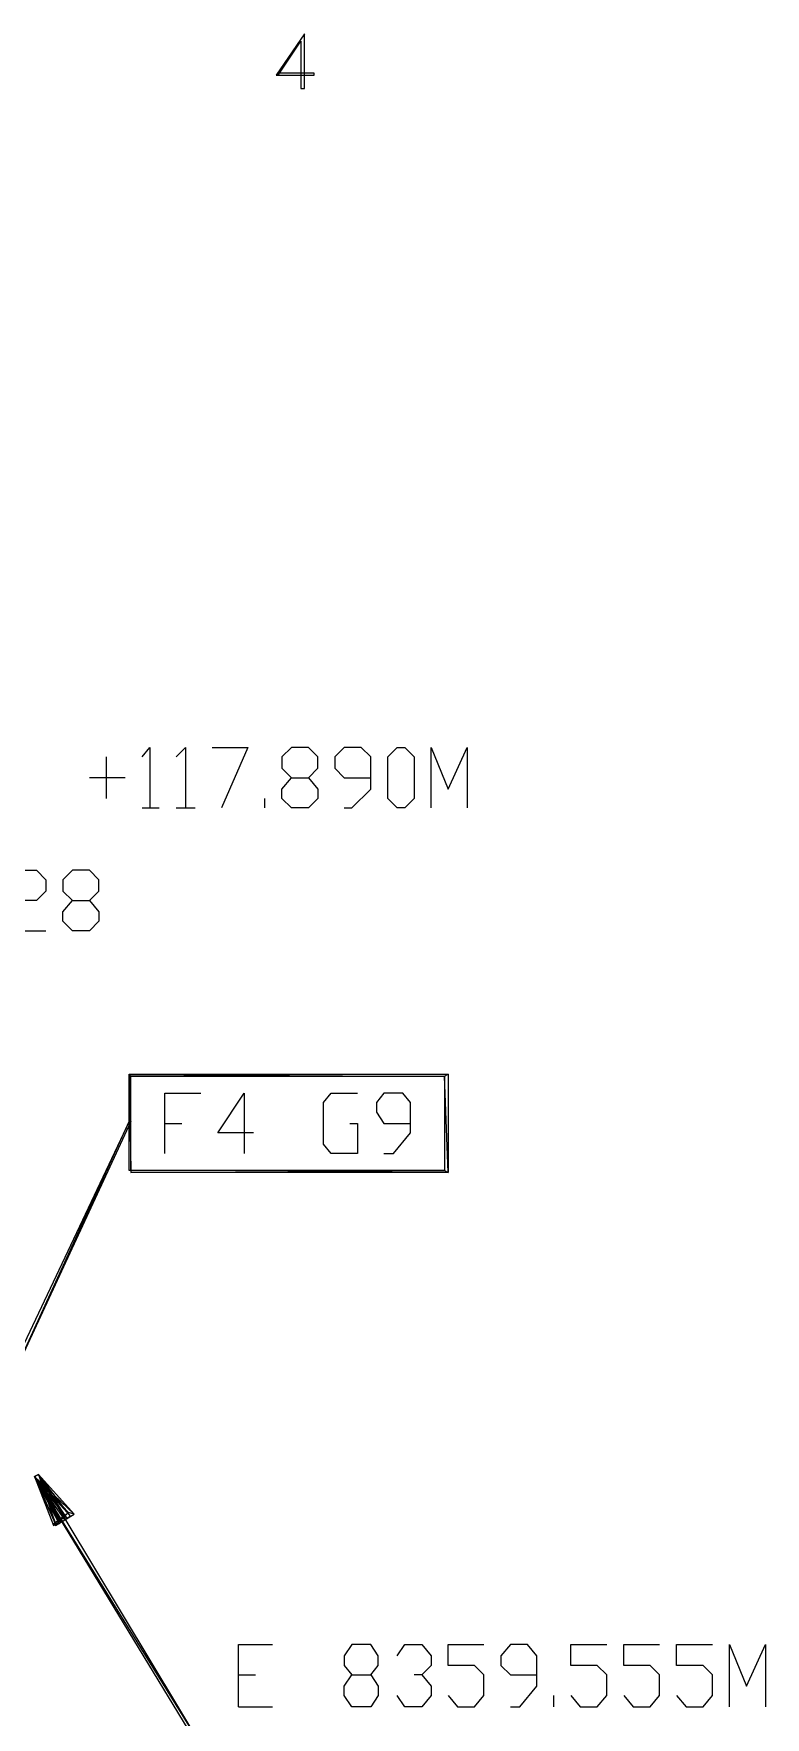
# Model space of a CAD drawing. Header units: millimetres. Extents: x 43 to 817, y 0 to 715.
# Drawn here: x 348 to 394.5, y 606.7 to 713.7 of the extents above; entities that cross this region are included whole.
import ezdxf

# ---------------------------------------------------------------- set-up
doc = ezdxf.new("R2010")
doc.units = ezdxf.units.MM
doc.layers.add('DIAGRAM', color=4, linetype='Continuous')

msp = doc.modelspace()

# ---------------------------------------------------------------- linework, layer by layer
at = {"layer": 'DIAGRAM'}
for p, q in [((365.2, 713.68), (363.4, 711.04)), ((365.2, 710.2), (365.2, 713.68)), ((363.52, 711.04), (364.96, 713.2)), ((364.96, 713.2), (364.96, 710.2)), ((363.4, 711.04), (365.8, 711.04)), ((365.8, 711.16), (363.52, 711.16)), ((365.8, 711.04), (365.8, 711.16)), ((364.96, 710.2), (365.2, 710.2)), ((352.6, 665.08), (352.6, 667.72)), ((354.88, 667.72), (355.36, 668.32)), ((355.36, 668.32), (355.36, 664.48)), ((357.04, 667.72), (357.64, 668.32)), ((357.64, 668.32), (357.64, 664.48)), ((359.32, 668.32), (361.6, 668.32)), ((361.6, 668.32), (359.92, 664.48)), ((364.36, 668.32), (363.76, 667.72)), ((363.76, 667.72), (363.76, 667)), ((365.44, 668.32), (364.36, 668.32)), ((366.04, 667.72), (365.44, 668.32)), ((366.04, 667), (366.04, 667.72)), ((367.72, 668.32), (367.12, 667.72)), ((367.12, 667.72), (367.12, 667)), ((368.8, 668.32), (367.72, 668.32)), ((369.4, 667.72), (368.8, 668.32)), ((369.4, 665.68), (369.4, 667.72)), ((370.48, 667.72), (371.08, 668.32)), ((370.48, 665.08), (370.48, 667.72)), ((371.08, 668.32), (371.56, 668.32)), ((371.56, 668.32), (372.16, 667.72)), ((372.16, 667.72), (372.16, 665.08)), ((373.24, 664.48), (373.24, 668.32)), ((373.24, 668.32), (374.32, 665.68)), ((374.32, 665.68), (375.52, 668.32)), ((375.52, 668.32), (375.52, 664.48)), ((363.76, 667), (364.36, 666.4)), ((365.44, 666.4), (366.04, 667)), ((367.12, 667), (367.72, 666.4)), ((353.8, 666.4), (351.52, 666.4)), ((363.76, 665.68), (364.36, 666.4)), ((363.76, 665.08), (363.76, 665.68)), ((364.36, 666.4), (365.44, 666.4)), ((365.44, 666.4), (366.04, 665.68)), ((366.04, 665.68), (366.04, 665.08)), ((367.72, 666.4), (369.4, 666.4)), ((368.2, 664.48), (369.4, 665.68)), ((354.88, 664.48), (355.96, 664.48)), ((357.04, 664.48), (358.24, 664.48)), ((362.68, 664.48), (362.68, 665.08)), ((364.36, 664.48), (363.76, 665.08)), ((365.44, 664.48), (364.36, 664.48)), ((366.04, 665.08), (365.44, 664.48)), ((367.72, 664.48), (368.2, 664.48)), ((371.08, 664.48), (370.48, 665.08)), ((371.56, 664.48), (371.08, 664.48)), ((372.16, 665.08), (371.56, 664.48)), ((347.08, 660.52), (348.16, 660.52)), ((348.16, 660.52), (348.76, 659.92)), ((350.44, 660.52), (349.84, 659.92)), ((351.52, 660.52), (350.44, 660.52)), ((352.12, 659.92), (351.52, 660.52)), ((348.76, 659.2), (348.16, 658.6)), ((348.76, 659.92), (348.76, 659.2)), ((349.84, 659.92), (349.84, 659.2)), ((349.84, 659.2), (350.44, 658.6)), ((351.52, 658.6), (352.12, 659.2)), ((352.12, 659.2), (352.12, 659.92)), ((348.16, 658.6), (347.08, 658.6)), ((349.84, 657.88), (350.44, 658.6)), ((350.44, 658.6), (351.52, 658.6)), ((351.52, 658.6), (352.12, 657.88)), ((349.84, 657.28), (349.84, 657.88)), ((350.44, 656.68), (349.84, 657.28)), ((352.12, 657.28), (351.52, 656.68)), ((352.12, 657.88), (352.12, 657.28)), ((346.48, 656.68), (348.76, 656.68)), ((351.52, 656.68), (350.44, 656.68)), ((354.16, 647.44), (354.04, 647.56)), ((354.04, 647.56), (374.32, 647.56)), ((354.16, 647.44), (354.04, 647.56)), ((354.04, 647.56), (354.16, 641.44)), ((354.04, 647.56), (354.16, 641.44)), ((354.04, 641.44), (354.04, 647.56)), ((374.32, 647.56), (354.16, 647.44)), ((374.32, 647.56), (354.16, 647.44)), ((354.16, 647.44), (374.08, 647.44)), ((354.16, 641.44), (354.16, 647.44)), ((374.08, 647.44), (374.32, 647.56)), ((374.08, 647.44), (374.32, 647.56)), ((374.32, 641.32), (374.08, 647.44)), ((374.08, 647.44), (374.08, 641.44)), ((374.32, 641.32), (374.08, 647.44)), ((374.32, 647.56), (374.32, 641.32)), ((356.32, 642.52), (356.32, 646.36)), ((356.32, 646.36), (358.6, 646.36)), ((359.68, 643.84), (361.36, 646.36)), ((361.36, 646.36), (361.36, 642.52)), ((366.4, 645.76), (366.88, 646.36)), ((366.88, 646.36), (368.56, 646.36)), ((370.24, 646.36), (369.76, 645.76)), ((371.44, 646.36), (370.24, 646.36)), ((371.92, 645.76), (371.44, 646.36)), ((366.4, 643.12), (366.4, 645.76)), ((369.76, 645.76), (369.76, 645.16)), ((369.76, 645.16), (370.24, 644.44)), ((371.92, 643.84), (371.92, 645.76)), ((354.04, 644.56), (345.64, 626.8)), ((345.88, 626.68), (354.04, 644.56)), ((345.88, 626.68), (354.04, 644.56)), ((354.16, 644.56), (345.88, 626.68)), ((354.04, 644.56), (354.16, 644.56)), ((356.32, 644.44), (357.4, 644.44)), ((368.08, 644.44), (368.56, 644.44)), ((368.56, 644.44), (368.56, 642.52)), ((370.24, 644.44), (371.92, 644.44)), ((361.96, 643.84), (359.68, 643.84)), ((366.88, 642.52), (366.4, 643.12)), ((370.84, 642.52), (371.92, 643.84)), ((368.56, 642.52), (366.88, 642.52)), ((370.24, 642.52), (370.84, 642.52)), ((354.16, 641.44), (354.04, 641.44)), ((354.16, 641.44), (354.16, 641.32)), ((354.16, 641.32), (374.08, 641.44)), ((374.08, 641.44), (354.16, 641.44)), ((354.16, 641.32), (374.08, 641.44)), ((374.32, 641.32), (354.16, 641.32)), ((374.08, 641.44), (374.32, 641.32)), ((374.08, 641.44), (374.32, 641.32)), ((348.04, 622), (348.28, 622.12)), ((348.28, 622.12), (348.04, 622)), ((348.04, 622), (348.28, 622.12)), ((348.28, 622.12), (348.04, 622)), ((348.04, 622), (348.28, 622.12)), ((348.28, 622.12), (348.04, 622)), ((348.04, 622), (348.28, 622.12)), ((348.28, 622.12), (348.04, 622)), ((348.28, 622.12), (348.04, 622)), ((349.36, 619), (348.04, 622)), ((348.04, 622), (349.24, 618.88)), ((349.36, 619), (348.04, 622)), ((348.04, 622), (350.56, 619.6)), ((348.04, 622), (350.56, 619.6)), ((350.2, 619.72), (348.04, 622)), ((349.6, 619.12), (348.04, 622)), ((348.04, 622), (349.36, 619)), ((349.6, 619.12), (348.04, 622)), ((348.04, 622), (350.32, 619.48)), ((348.04, 622), (350.32, 619.48)), ((350.08, 619.36), (348.04, 622)), ((349.72, 619.12), (348.04, 622)), ((348.04, 622), (349.6, 619)), ((349.72, 619.12), (348.04, 622)), ((348.04, 622), (350.32, 619.48)), ((348.04, 622), (350.32, 619.48)), ((350.08, 619.36), (348.04, 622)), ((349.72, 619.12), (348.04, 622)), ((348.04, 622), (349.6, 619)), ((349.72, 619.12), (348.04, 622)), ((348.04, 622), (350.08, 619.36)), ((348.04, 622), (350.08, 619.36)), ((349.96, 619.24), (348.04, 622)), ((348.04, 622), (359.92, 602.8)), ((348.04, 622), (359.92, 602.8)), ((359.8, 602.68), (348.04, 622)), ((348.28, 622.12), (349.36, 619)), ((350.56, 619.6), (348.28, 622.12)), ((348.28, 622.12), (349.6, 619.12)), ((350.32, 619.48), (348.28, 622.12)), ((348.28, 622.12), (349.72, 619.12)), ((350.32, 619.48), (348.28, 622.12)), ((348.28, 622.12), (349.72, 619.12)), ((350.08, 619.36), (348.28, 622.12)), ((359.92, 602.8), (348.28, 622.12)), ((349.24, 619), (350.2, 619.72)), ((350.2, 619.72), (349.36, 618.88)), ((350.2, 619.72), (349.36, 618.88)), ((349.36, 618.88), (350.56, 619.6)), ((350.32, 619.48), (350.08, 619.36)), ((350.32, 619.48), (350.08, 619.36)), ((350.56, 619.6), (350.2, 619.72)), ((350.56, 619.6), (350.2, 619.72)), ((349.24, 618.88), (349.36, 619)), ((349.36, 618.88), (349.24, 619)), ((349.36, 619), (349.6, 619.12)), ((349.6, 619), (349.72, 619.12)), ((349.6, 619), (349.72, 619.12)), ((350.08, 619.36), (349.96, 619.24)), ((361, 607.36), (361, 611.32)), ((361, 611.32), (363.16, 611.32)), ((368.2, 611.32), (367.72, 610.6)), ((369.4, 611.32), (368.2, 611.32)), ((369.88, 610.6), (369.4, 611.32)), ((371.08, 610.6), (371.56, 611.32)), ((371.56, 611.32), (372.64, 611.32)), ((372.64, 611.32), (373.24, 610.6)), ((374.32, 610), (374.32, 611.32)), ((374.32, 611.32), (376.6, 611.32)), ((378.28, 611.32), (377.68, 610.6)), ((379.36, 611.32), (378.28, 611.32)), ((379.96, 610.6), (379.36, 611.32)), ((382.12, 610), (382.12, 611.32)), ((382.12, 611.32), (384.4, 611.32)), ((385.48, 610), (385.48, 611.32)), ((385.48, 611.32), (387.76, 611.32)), ((388.84, 610), (388.84, 611.32)), ((388.84, 611.32), (391.12, 611.32)), ((392.2, 607.36), (392.2, 611.32)), ((392.2, 611.32), (393.28, 608.68)), ((393.28, 608.68), (394.48, 611.32)), ((394.48, 611.32), (394.48, 607.36)), ((367.72, 610.6), (367.72, 610)), ((367.72, 610), (368.2, 609.4)), ((369.4, 609.4), (369.88, 610)), ((369.88, 610), (369.88, 610.6)), ((373.24, 610), (372.64, 609.4)), ((373.24, 610.6), (373.24, 610)), ((376, 610), (374.32, 610)), ((376.6, 609.4), (376, 610)), ((377.68, 610.6), (377.68, 610)), ((377.68, 610), (378.28, 609.4)), ((379.96, 608.68), (379.96, 610.6)), ((383.8, 610), (382.12, 610)), ((384.4, 609.4), (383.8, 610)), ((387.16, 610), (385.48, 610)), ((387.76, 609.4), (387.16, 610)), ((390.52, 610), (388.84, 610)), ((391.12, 609.4), (390.52, 610)), ((361, 609.4), (362.08, 609.4)), ((367.72, 608.68), (368.2, 609.4)), ((368.2, 609.4), (369.4, 609.4)), ((369.4, 609.4), (369.88, 608.68)), ((372.64, 609.4), (372.16, 609.4)), ((372.64, 609.4), (373.24, 608.68)), ((376.6, 608.08), (376.6, 609.4)), ((378.28, 609.4), (379.96, 609.4)), ((384.4, 608.08), (384.4, 609.4)), ((387.76, 608.08), (387.76, 609.4)), ((391.12, 608.08), (391.12, 609.4)), ((367.72, 608.08), (367.72, 608.68)), ((368.2, 607.36), (367.72, 608.08)), ((369.88, 608.08), (369.4, 607.36)), ((369.88, 608.68), (369.88, 608.08)), ((371.56, 607.36), (371.08, 608.08)), ((373.24, 608.08), (372.64, 607.36)), ((373.24, 608.68), (373.24, 608.08)), ((374.32, 608.08), (374.92, 607.36)), ((376, 607.36), (376.6, 608.08)), ((378.88, 607.36), (379.96, 608.68)), ((381.04, 607.36), (381.04, 608.08)), ((382.12, 608.08), (382.72, 607.36)), ((383.8, 607.36), (384.4, 608.08)), ((385.48, 608.08), (386.08, 607.36)), ((387.16, 607.36), (387.76, 608.08)), ((388.84, 608.08), (389.44, 607.36)), ((390.52, 607.36), (391.12, 608.08)), ((361, 607.36), (363.16, 607.36)), ((369.4, 607.36), (368.2, 607.36)), ((372.64, 607.36), (371.56, 607.36)), ((374.92, 607.36), (376, 607.36)), ((378.28, 607.36), (378.88, 607.36)), ((382.72, 607.36), (383.8, 607.36)), ((386.08, 607.36), (387.16, 607.36)), ((389.44, 607.36), (390.52, 607.36))]:
    msp.add_line(p, q, dxfattribs=at)

doc.saveas('drawing.dxf')
